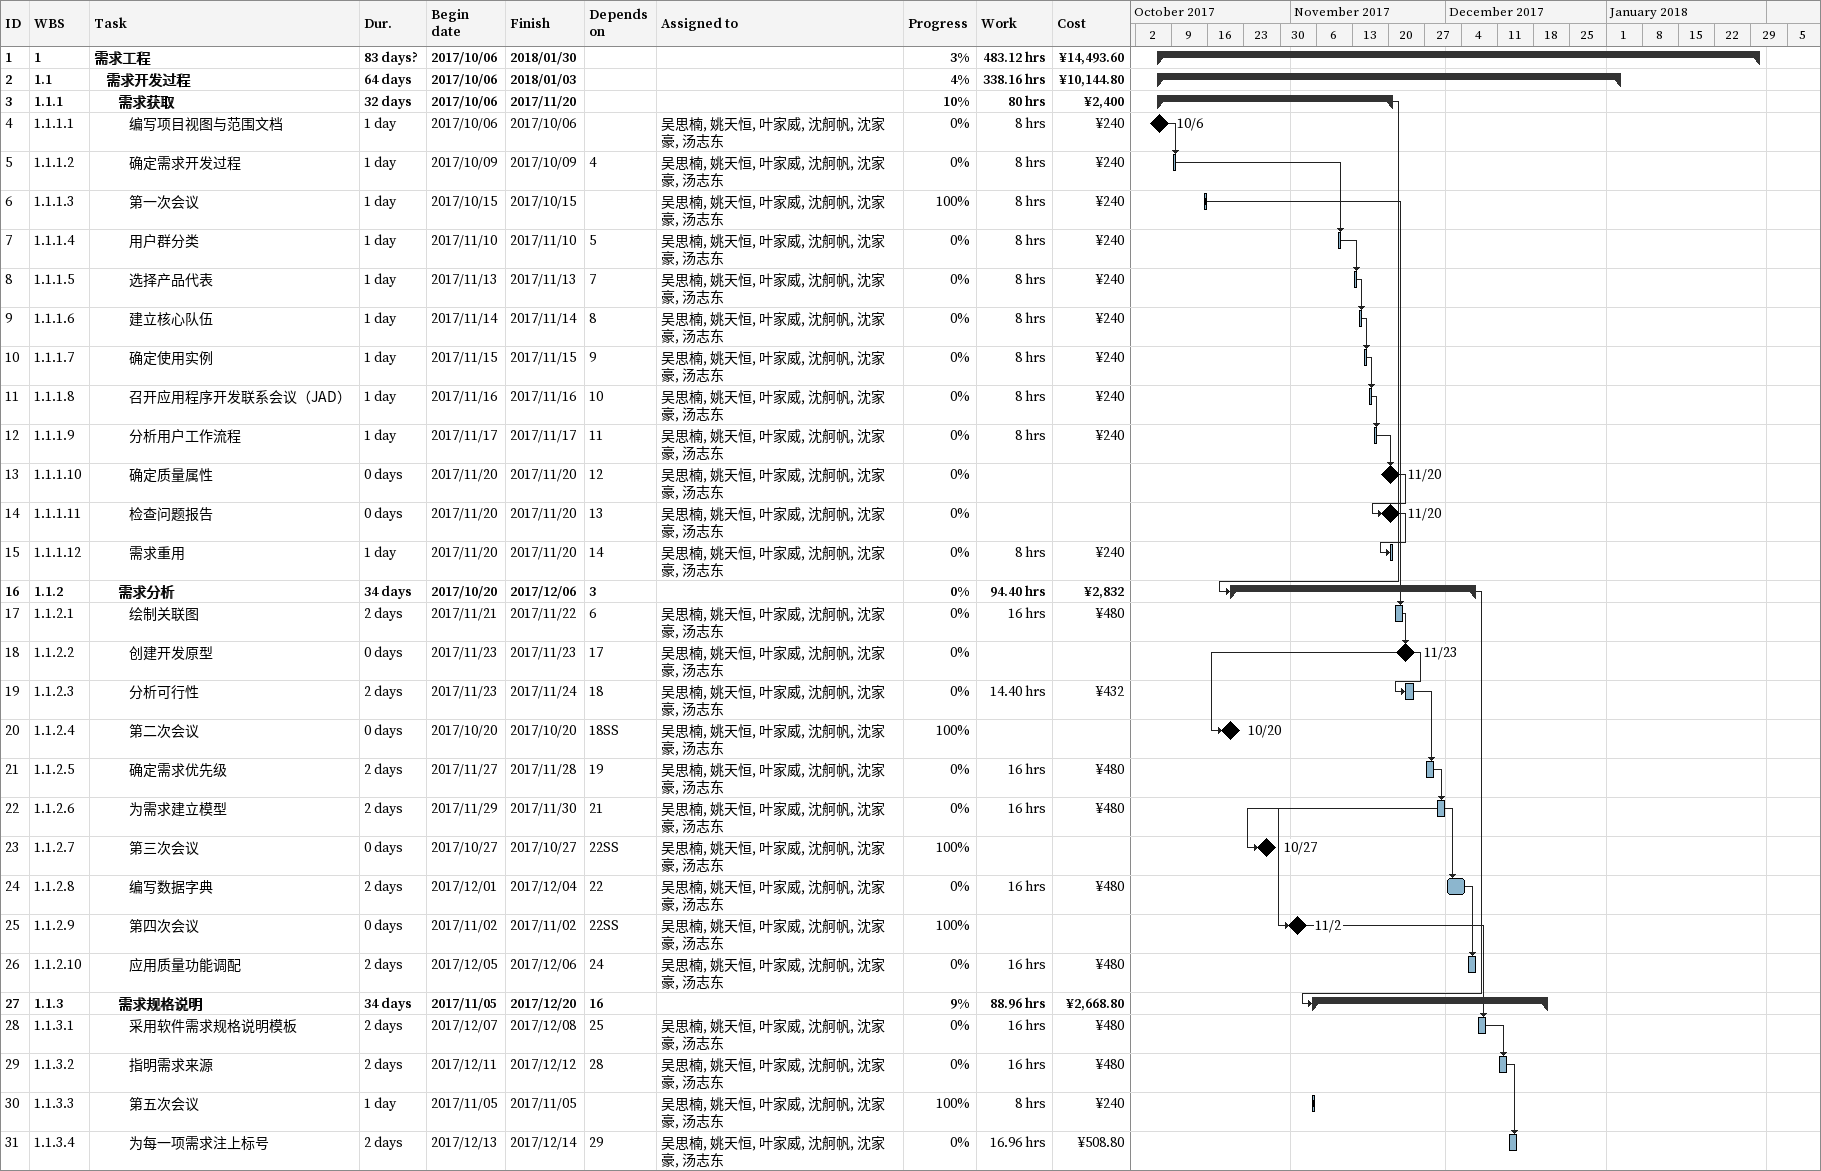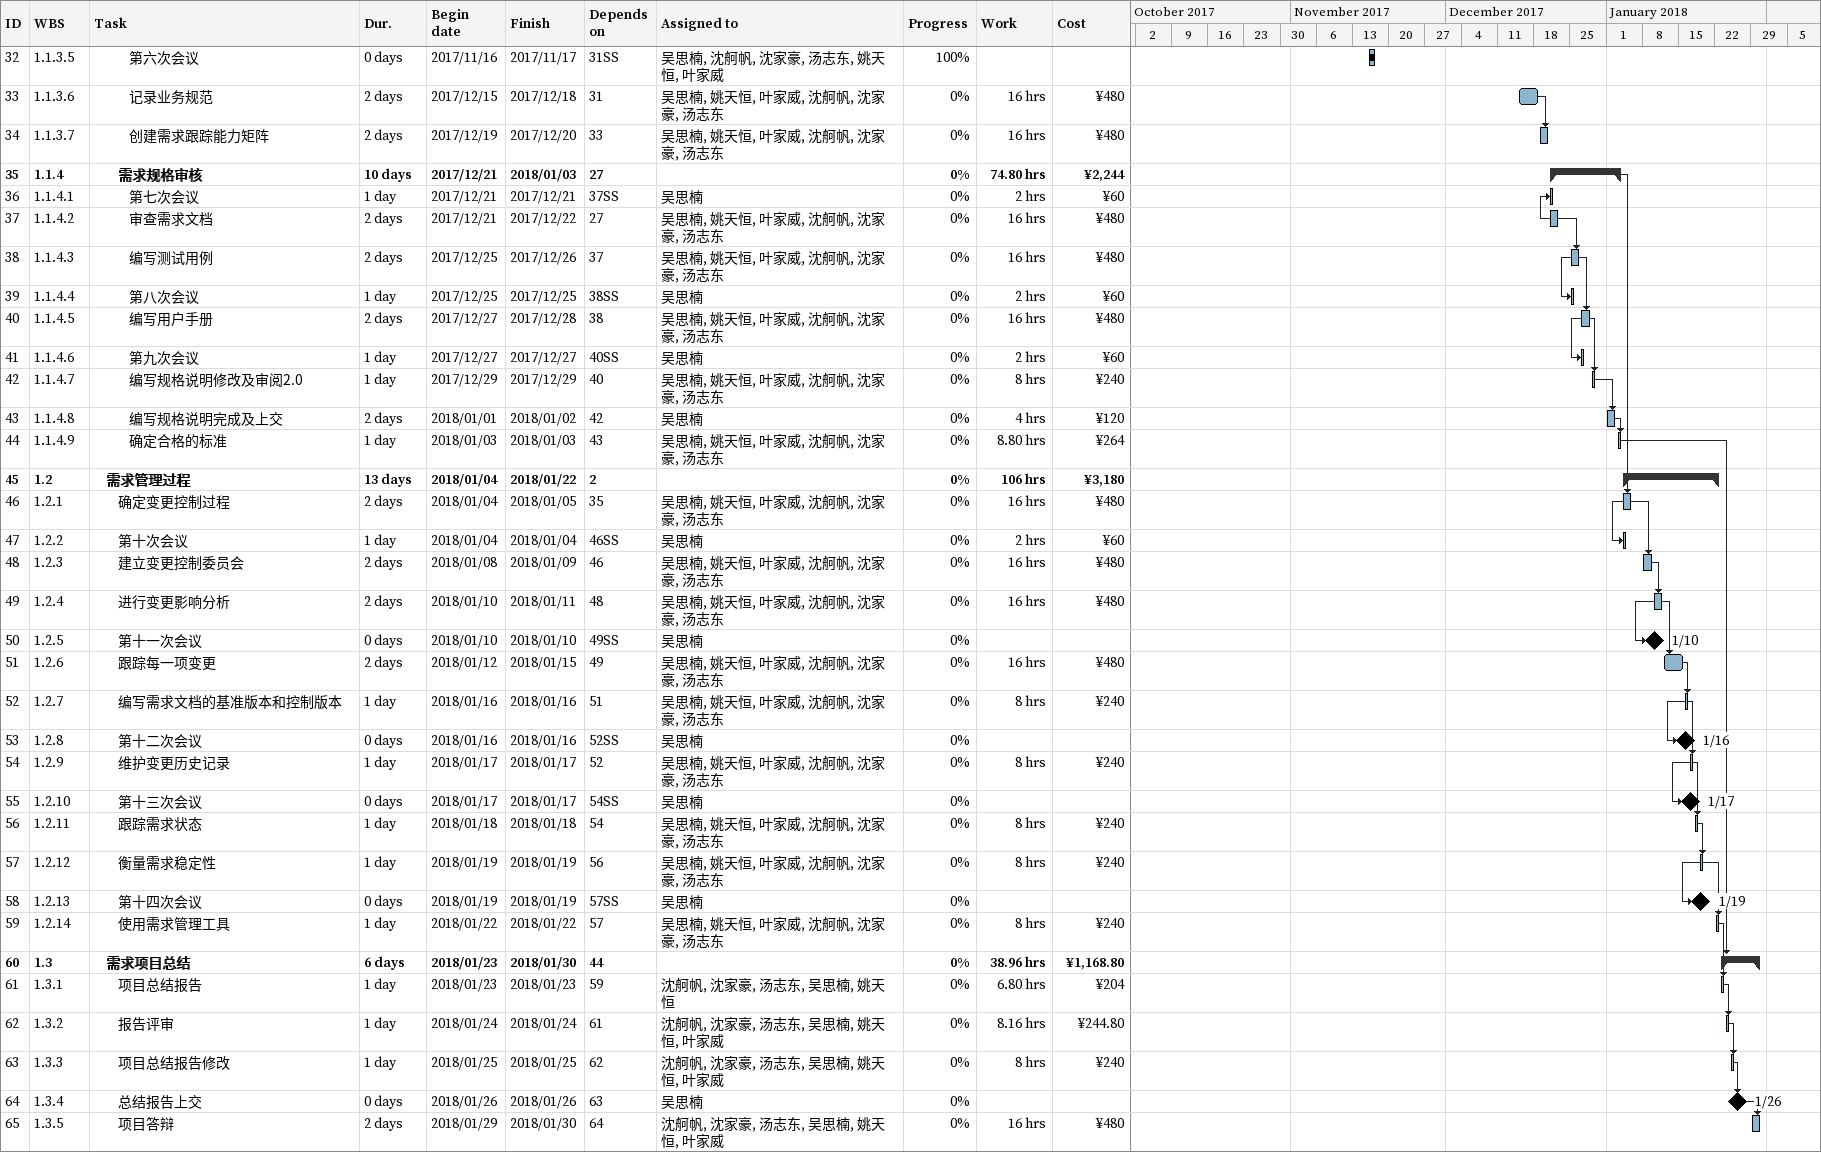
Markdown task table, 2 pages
| ID | WBS | Task | Duration | Start | Finish | Predecessors | Resources | % complete | Work (h) | Cost (¥) |
|---|---|---|---|---|---|---|---|---|---|---|
| 1 | 1 | **需求工程** | 83d? | 2017-10-06 | 2018-01-30 |  |  | 3 | 483.12 | 14493.60 |
| 2 | 1.1 | **需求开发过程** | 64d | 2017-10-06 | 2018-01-03 |  |  | 4 | 338.16 | 10144.80 |
| 3 | 1.1.1 | **需求获取** | 32d | 2017-10-06 | 2017-11-20 |  |  | 10 | 80 | 2400 |
| 4 | 1.1.1.1 | 编写项目视图与范围文档 | 1d | 2017-10-06 | 2017-10-06 |  | 吴思楠, 姚天恒, 叶家威, 沈舸帆, 沈家豪, 汤志东 | 0 | 8 | 240 |
| 5 | 1.1.1.2 | 确定需求开发过程 | 1d | 2017-10-09 | 2017-10-09 | 4 | 吴思楠, 姚天恒, 叶家威, 沈舸帆, 沈家豪, 汤志东 | 0 | 8 | 240 |
| 6 | 1.1.1.3 | 第一次会议 | 1d | 2017-10-15 | 2017-10-15 |  | 吴思楠, 姚天恒, 叶家威, 沈舸帆, 沈家豪, 汤志东 | 100 | 8 | 240 |
| 7 | 1.1.1.4 | 用户群分类 | 1d | 2017-11-10 | 2017-11-10 | 5 | 吴思楠, 姚天恒, 叶家威, 沈舸帆, 沈家豪, 汤志东 | 0 | 8 | 240 |
| 8 | 1.1.1.5 | 选择产品代表 | 1d | 2017-11-13 | 2017-11-13 | 7 | 吴思楠, 姚天恒, 叶家威, 沈舸帆, 沈家豪, 汤志东 | 0 | 8 | 240 |
| 9 | 1.1.1.6 | 建立核心队伍 | 1d | 2017-11-14 | 2017-11-14 | 8 | 吴思楠, 姚天恒, 叶家威, 沈舸帆, 沈家豪, 汤志东 | 0 | 8 | 240 |
| 10 | 1.1.1.7 | 确定使用实例 | 1d | 2017-11-15 | 2017-11-15 | 9 | 吴思楠, 姚天恒, 叶家威, 沈舸帆, 沈家豪, 汤志东 | 0 | 8 | 240 |
| 11 | 1.1.1.8 | 召开应用程序开发联系会议（JAD） | 1d | 2017-11-16 | 2017-11-16 | 10 | 吴思楠, 姚天恒, 叶家威, 沈舸帆, 沈家豪, 汤志东 | 0 | 8 | 240 |
| 12 | 1.1.1.9 | 分析用户工作流程 | 1d | 2017-11-17 | 2017-11-17 | 11 | 吴思楠, 姚天恒, 叶家威, 沈舸帆, 沈家豪, 汤志东 | 0 | 8 | 240 |
| 13 | 1.1.1.10 | 确定质量属性 | 0d | 2017-11-20 | 2017-11-20 | 12 | 吴思楠, 姚天恒, 叶家威, 沈舸帆, 沈家豪, 汤志东 | 0 |  |  |
| 14 | 1.1.1.11 | 检查问题报告 | 0d | 2017-11-20 | 2017-11-20 | 13 | 吴思楠, 姚天恒, 叶家威, 沈舸帆, 沈家豪, 汤志东 | 0 |  |  |
| 15 | 1.1.1.12 | 需求重用 | 1d | 2017-11-20 | 2017-11-20 | 14 | 吴思楠, 姚天恒, 叶家威, 沈舸帆, 沈家豪, 汤志东 | 0 | 8 | 240 |
| 16 | 1.1.2 | **需求分析** | 34d | 2017-10-20 | 2017-12-06 | 3 |  | 0 | 94.40 | 2832 |
| 17 | 1.1.2.1 | 绘制关联图 | 2d | 2017-11-21 | 2017-11-22 | 6 | 吴思楠, 姚天恒, 叶家威, 沈舸帆, 沈家豪, 汤志东 | 0 | 16 | 480 |
| 18 | 1.1.2.2 | 创建开发原型 | 0d | 2017-11-23 | 2017-11-23 | 17 | 吴思楠, 姚天恒, 叶家威, 沈舸帆, 沈家豪, 汤志东 | 0 |  |  |
| 19 | 1.1.2.3 | 分析可行性 | 2d | 2017-11-23 | 2017-11-24 | 18 | 吴思楠, 姚天恒, 叶家威, 沈舸帆, 沈家豪, 汤志东 | 0 | 14.40 | 432 |
| 20 | 1.1.2.4 | 第二次会议 | 0d | 2017-10-20 | 2017-10-20 | 18SS | 吴思楠, 姚天恒, 叶家威, 沈舸帆, 沈家豪, 汤志东 | 100 |  |  |
| 21 | 1.1.2.5 | 确定需求优先级 | 2d | 2017-11-27 | 2017-11-28 | 19 | 吴思楠, 姚天恒, 叶家威, 沈舸帆, 沈家豪, 汤志东 | 0 | 16 | 480 |
| 22 | 1.1.2.6 | 为需求建立模型 | 2d | 2017-11-29 | 2017-11-30 | 21 | 吴思楠, 姚天恒, 叶家威, 沈舸帆, 沈家豪, 汤志东 | 0 | 16 | 480 |
| 23 | 1.1.2.7 | 第三次会议 | 0d | 2017-10-27 | 2017-10-27 | 22SS | 吴思楠, 姚天恒, 叶家威, 沈舸帆, 沈家豪, 汤志东 | 100 |  |  |
| 24 | 1.1.2.8 | 编写数据字典 | 2d | 2017-12-01 | 2017-12-04 | 22 | 吴思楠, 姚天恒, 叶家威, 沈舸帆, 沈家豪, 汤志东 | 0 | 16 | 480 |
| 25 | 1.1.2.9 | 第四次会议 | 0d | 2017-11-02 | 2017-11-02 | 22SS | 吴思楠, 姚天恒, 叶家威, 沈舸帆, 沈家豪, 汤志东 | 100 |  |  |
| 26 | 1.1.2.10 | 应用质量功能调配 | 2d | 2017-12-05 | 2017-12-06 | 24 | 吴思楠, 姚天恒, 叶家威, 沈舸帆, 沈家豪, 汤志东 | 0 | 16 | 480 |
| 27 | 1.1.3 | **需求规格说明** | 34d | 2017-11-05 | 2017-12-20 | 16 |  | 9 | 88.96 | 2668.80 |
| 28 | 1.1.3.1 | 采用软件需求规格说明模板 | 2d | 2017-12-07 | 2017-12-08 | 25 | 吴思楠, 姚天恒, 叶家威, 沈舸帆, 沈家豪, 汤志东 | 0 | 16 | 480 |
| 29 | 1.1.3.2 | 指明需求来源 | 2d | 2017-12-11 | 2017-12-12 | 28 | 吴思楠, 姚天恒, 叶家威, 沈舸帆, 沈家豪, 汤志东 | 0 | 16 | 480 |
| 30 | 1.1.3.3 | 第五次会议 | 1d | 2017-11-05 | 2017-11-05 |  | 吴思楠, 姚天恒, 叶家威, 沈舸帆, 沈家豪, 汤志东 | 100 | 8 | 240 |
| 31 | 1.1.3.4 | 为每一项需求注上标号 | 2d | 2017-12-13 | 2017-12-14 | 29 | 吴思楠, 姚天恒, 叶家威, 沈舸帆, 沈家豪, 汤志东 | 0 | 16.96 | 508.80 |
| 32 | 1.1.3.5 | 第六次会议 | 0d | 2017-11-16 | 2017-11-17 | 31SS | 吴思楠, 沈舸帆, 沈家豪, 汤志东, 姚天恒, 叶家威 | 100 |  |  |
| 33 | 1.1.3.6 | 记录业务规范 | 2d | 2017-12-15 | 2017-12-18 | 31 | 吴思楠, 姚天恒, 叶家威, 沈舸帆, 沈家豪, 汤志东 | 0 | 16 | 480 |
| 34 | 1.1.3.7 | 创建需求跟踪能力矩阵 | 2d | 2017-12-19 | 2017-12-20 | 33 | 吴思楠, 姚天恒, 叶家威, 沈舸帆, 沈家豪, 汤志东 | 0 | 16 | 480 |
| 35 | 1.1.4 | **需求规格审核** | 10d | 2017-12-21 | 2018-01-03 | 27 |  | 0 | 74.80 | 2244 |
| 36 | 1.1.4.1 | 第七次会议 | 1d | 2017-12-21 | 2017-12-21 | 37SS | 吴思楠 | 0 | 2 | 60 |
| 37 | 1.1.4.2 | 审查需求文档 | 2d | 2017-12-21 | 2017-12-22 | 27 | 吴思楠, 姚天恒, 叶家威, 沈舸帆, 沈家豪, 汤志东 | 0 | 16 | 480 |
| 38 | 1.1.4.3 | 编写测试用例 | 2d | 2017-12-25 | 2017-12-26 | 37 | 吴思楠, 姚天恒, 叶家威, 沈舸帆, 沈家豪, 汤志东 | 0 | 16 | 480 |
| 39 | 1.1.4.4 | 第八次会议 | 1d | 2017-12-25 | 2017-12-25 | 38SS | 吴思楠 | 0 | 2 | 60 |
| 40 | 1.1.4.5 | 编写用户手册 | 2d | 2017-12-27 | 2017-12-28 | 38 | 吴思楠, 姚天恒, 叶家威, 沈舸帆, 沈家豪, 汤志东 | 0 | 16 | 480 |
| 41 | 1.1.4.6 | 第九次会议 | 1d | 2017-12-27 | 2017-12-27 | 40SS | 吴思楠 | 0 | 2 | 60 |
| 42 | 1.1.4.7 | 编写规格说明修改及审阅2.0 | 1d | 2017-12-29 | 2017-12-29 | 40 | 吴思楠, 姚天恒, 叶家威, 沈舸帆, 沈家豪, 汤志东 | 0 | 8 | 240 |
| 43 | 1.1.4.8 | 编写规格说明完成及上交 | 2d | 2018-01-01 | 2018-01-02 | 42 | 吴思楠 | 0 | 4 | 120 |
| 44 | 1.1.4.9 | 确定合格的标准 | 1d | 2018-01-03 | 2018-01-03 | 43 | 吴思楠, 姚天恒, 叶家威, 沈舸帆, 沈家豪, 汤志东 | 0 | 8.80 | 264 |
| 45 | 1.2 | **需求管理过程** | 13d | 2018-01-04 | 2018-01-22 | 2 |  | 0 | 106 | 3180 |
| 46 | 1.2.1 | 确定变更控制过程 | 2d | 2018-01-04 | 2018-01-05 | 35 | 吴思楠, 姚天恒, 叶家威, 沈舸帆, 沈家豪, 汤志东 | 0 | 16 | 480 |
| 47 | 1.2.2 | 第十次会议 | 1d | 2018-01-04 | 2018-01-04 | 46SS | 吴思楠 | 0 | 2 | 60 |
| 48 | 1.2.3 | 建立变更控制委员会 | 2d | 2018-01-08 | 2018-01-09 | 46 | 吴思楠, 姚天恒, 叶家威, 沈舸帆, 沈家豪, 汤志东 | 0 | 16 | 480 |
| 49 | 1.2.4 | 进行变更影响分析 | 2d | 2018-01-10 | 2018-01-11 | 48 | 吴思楠, 姚天恒, 叶家威, 沈舸帆, 沈家豪, 汤志东 | 0 | 16 | 480 |
| 50 | 1.2.5 | 第十一次会议 | 0d | 2018-01-10 | 2018-01-10 | 49SS | 吴思楠 | 0 |  |  |
| 51 | 1.2.6 | 跟踪每一项变更 | 2d | 2018-01-12 | 2018-01-15 | 49 | 吴思楠, 姚天恒, 叶家威, 沈舸帆, 沈家豪, 汤志东 | 0 | 16 | 480 |
| 52 | 1.2.7 | 编写需求文档的基准版本和控制版本 | 1d | 2018-01-16 | 2018-01-16 | 51 | 吴思楠, 姚天恒, 叶家威, 沈舸帆, 沈家豪, 汤志东 | 0 | 8 | 240 |
| 53 | 1.2.8 | 第十二次会议 | 0d | 2018-01-16 | 2018-01-16 | 52SS | 吴思楠 | 0 |  |  |
| 54 | 1.2.9 | 维护变更历史记录 | 1d | 2018-01-17 | 2018-01-17 | 52 | 吴思楠, 姚天恒, 叶家威, 沈舸帆, 沈家豪, 汤志东 | 0 | 8 | 240 |
| 55 | 1.2.10 | 第十三次会议 | 0d | 2018-01-17 | 2018-01-17 | 54SS | 吴思楠 | 0 |  |  |
| 56 | 1.2.11 | 跟踪需求状态 | 1d | 2018-01-18 | 2018-01-18 | 54 | 吴思楠, 姚天恒, 叶家威, 沈舸帆, 沈家豪, 汤志东 | 0 | 8 | 240 |
| 57 | 1.2.12 | 衡量需求稳定性 | 1d | 2018-01-19 | 2018-01-19 | 56 | 吴思楠, 姚天恒, 叶家威, 沈舸帆, 沈家豪, 汤志东 | 0 | 8 | 240 |
| 58 | 1.2.13 | 第十四次会议 | 0d | 2018-01-19 | 2018-01-19 | 57SS | 吴思楠 | 0 |  |  |
| 59 | 1.2.14 | 使用需求管理工具 | 1d | 2018-01-22 | 2018-01-22 | 57 | 吴思楠, 姚天恒, 叶家威, 沈舸帆, 沈家豪, 汤志东 | 0 | 8 | 240 |
| 60 | 1.3 | **需求项目总结** | 6d | 2018-01-23 | 2018-01-30 | 44 |  | 0 | 38.96 | 1168.80 |
| 61 | 1.3.1 | 项目总结报告 | 1d | 2018-01-23 | 2018-01-23 | 59 | 沈舸帆, 沈家豪, 汤志东, 吴思楠, 姚天恒 | 0 | 6.80 | 204 |
| 62 | 1.3.2 | 报告评审 | 1d | 2018-01-24 | 2018-01-24 | 61 | 沈舸帆, 沈家豪, 汤志东, 吴思楠, 姚天恒, 叶家威 | 0 | 8.16 | 244.80 |
| 63 | 1.3.3 | 项目总结报告修改 | 1d | 2018-01-25 | 2018-01-25 | 62 | 沈舸帆, 沈家豪, 汤志东, 吴思楠, 姚天恒, 叶家威 | 0 | 8 | 240 |
| 64 | 1.3.4 | 总结报告上交 | 0d | 2018-01-26 | 2018-01-26 | 63 | 吴思楠 | 0 |  |  |
| 65 | 1.3.5 | 项目答辩 | 2d | 2018-01-29 | 2018-01-30 | 64 | 沈舸帆, 沈家豪, 汤志东, 吴思楠, 姚天恒, 叶家威 | 0 | 16 | 480 |
